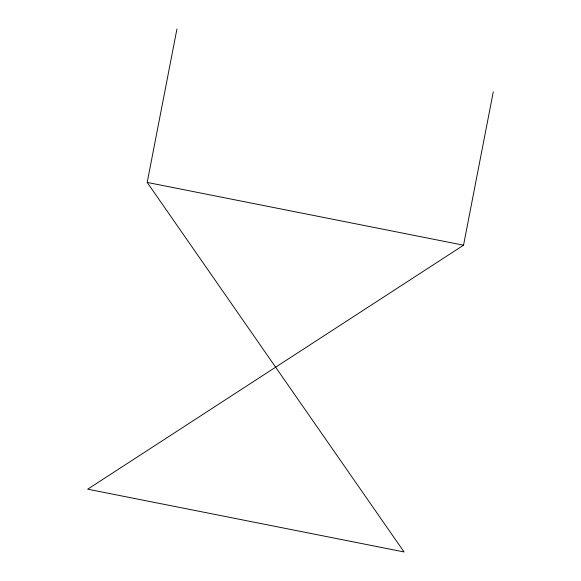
<?xml version="1.0" encoding="UTF-8"?>
<svg xmlns="http://www.w3.org/2000/svg" width="581" height="581" viewBox="0 0 581 581"><rect width="100%" height="100%" fill="white"/><g stroke="black" fill="none" stroke-linecap="round" stroke-linejoin="round"><path stroke-width="0.87" d="M493.284 91.813L463.544 245.197L87.716 489.187L404.064 551.95L147.196 182.427L176.936 29.05M147.196 182.427L463.544 245.197"/></g></svg>
